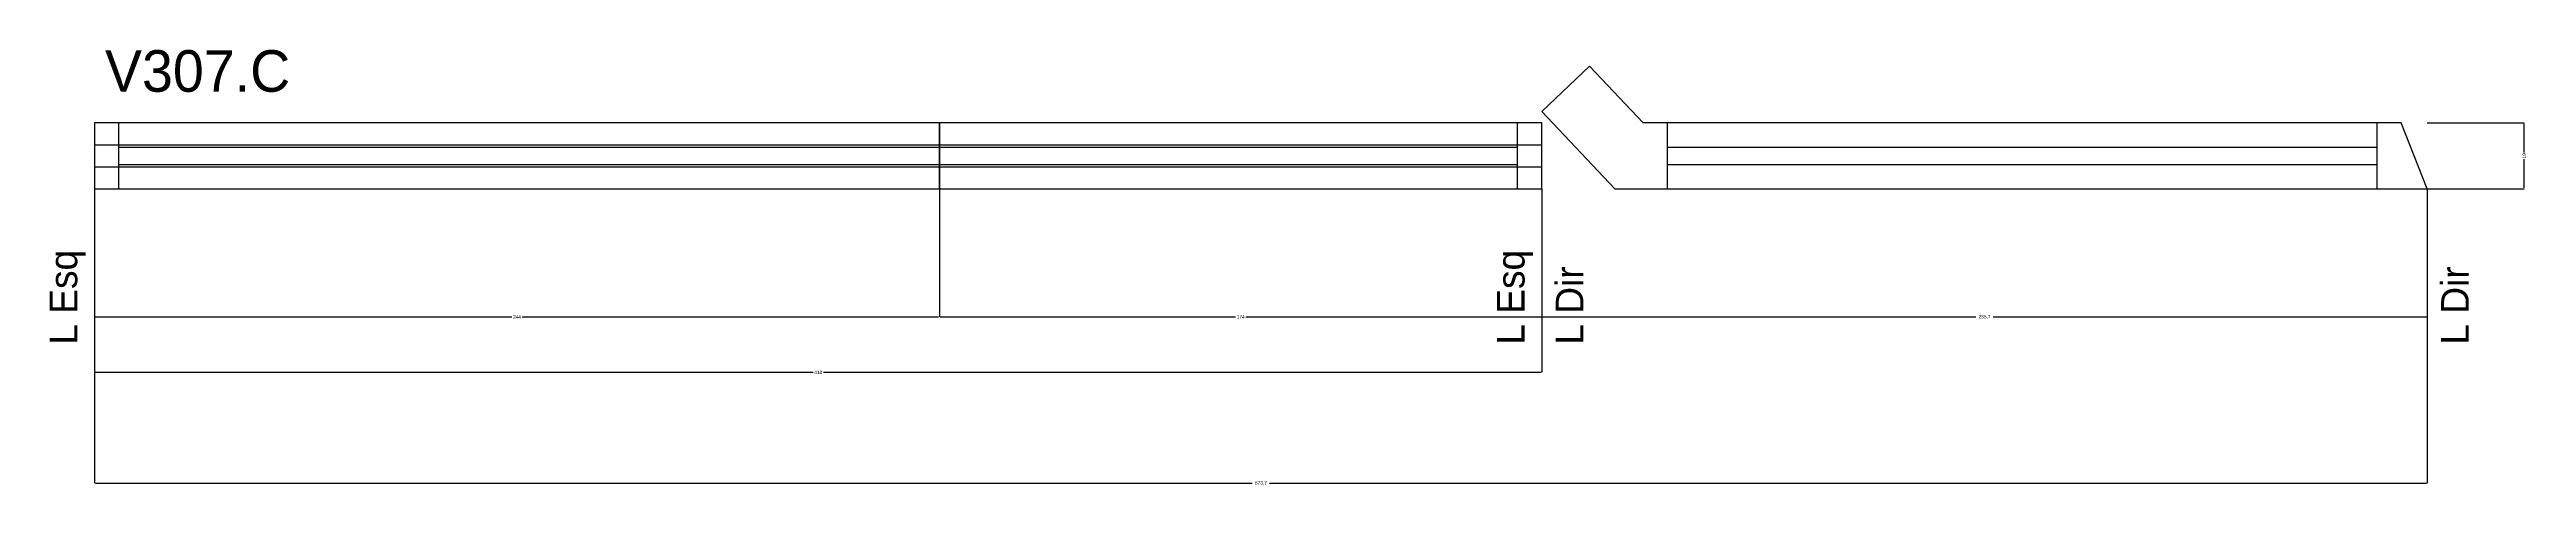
# Model space of a CAD drawing. Header units: metres. Extents: x -13 to 702, y -86 to 40.
import ezdxf

# ---------------------------------------------------------------- set-up
doc = ezdxf.new("R2010")
doc.units = ezdxf.units.M
doc.dimstyles.get("Standard").update_dxf_attribs({"dimtxt": 2.5, "dimasz": 2.5, "dimexe": 1.25, "dimexo": 0.625, "dimtad": 1, "dimcen": 2.5, "dimazin": 3, "dimtfac": 1, "dimtmove": 0, "dimatfit": 3})

# ---------------------------------------------------------------- blocks, each defined once
blk = doc.blocks.new('_CLOSEDFILLED')
at = {"color": 0, "linetype": 'BYBLOCK'}
blk.add_solid([(-1, 0.2), (0, 0), (-1, -0.2)], dxfattribs=at)
blk = doc.blocks.new('*D1')
for p, q in [((0, 0), (0, -37)), ((244, 0), (244, -37)), ((0.25, -37), (120.5, -37)), ((123.5, -37), (243.75, -37))]:
    blk.add_line(p, q)
at = {"layer": 'Defpoints'}
for p in [(0, 0), (244, 0), (0, -37)]:
    blk.add_point(p, dxfattribs=at)
at = {"layer": 'COTA', "xscale": 0.25, "yscale": 0.25, "rotation": 180}
blk.add_blockref('_CLOSEDFILLED', (0, -37), dxfattribs=at)
at = {"layer": 'COTA', "xscale": 0.25, "yscale": 0.25}
blk.add_blockref('_CLOSEDFILLED', (244, -37), dxfattribs=at)
at = {"layer": 'COTA', "insert": (122, -37), "char_height": 1, "attachment_point": 5}
blk.add_mtext('244', dxfattribs=at)
blk = doc.blocks.new('*D2')
for p, q in [((244, 0), (244, -37)), ((418, 0), (418, -37)), ((244.25, -37), (329.5, -37)), ((332.5, -37), (417.75, -37))]:
    blk.add_line(p, q)
at = {"layer": 'Defpoints'}
for p in [(244, 0), (418, 0), (244, -37)]:
    blk.add_point(p, dxfattribs=at)
at = {"layer": 'COTA', "xscale": 0.25, "yscale": 0.25, "rotation": 180}
blk.add_blockref('_CLOSEDFILLED', (244, -37), dxfattribs=at)
at = {"layer": 'COTA', "xscale": 0.25, "yscale": 0.25}
blk.add_blockref('_CLOSEDFILLED', (418, -37), dxfattribs=at)
at = {"layer": 'COTA', "insert": (331, -37), "char_height": 1, "attachment_point": 5}
blk.add_mtext('174', dxfattribs=at)
blk = doc.blocks.new('*D3')
for p, q in [((0, 0), (0, -53)), ((418, 0), (418, -53)), ((0.25, -53), (207.5, -53)), ((210.5, -53), (417.75, -53))]:
    blk.add_line(p, q)
at = {"layer": 'Defpoints'}
for p in [(0, 0), (418, 0), (0, -53)]:
    blk.add_point(p, dxfattribs=at)
at = {"layer": 'COTA', "xscale": 0.25, "yscale": 0.25, "rotation": 180}
blk.add_blockref('_CLOSEDFILLED', (0, -53), dxfattribs=at)
at = {"layer": 'COTA', "xscale": 0.25, "yscale": 0.25}
blk.add_blockref('_CLOSEDFILLED', (418, -53), dxfattribs=at)
at = {"layer": 'COTA', "insert": (209, -53), "char_height": 1, "attachment_point": 5}
blk.add_mtext('418', dxfattribs=at)
blk = doc.blocks.new('*D4')
for p, q in [((418, 0), (418, -37)), ((673.7, 0), (673.7, -37)), ((418.25, -37), (543.35, -37)), ((548.35, -37), (673.45, -37))]:
    blk.add_line(p, q)
at = {"layer": 'Defpoints'}
for p in [(418, 0), (673.7, 0), (418, -37)]:
    blk.add_point(p, dxfattribs=at)
at = {"layer": 'COTA', "xscale": 0.25, "yscale": 0.25, "rotation": 180}
blk.add_blockref('_CLOSEDFILLED', (418, -37), dxfattribs=at)
at = {"layer": 'COTA', "xscale": 0.25, "yscale": 0.25}
blk.add_blockref('_CLOSEDFILLED', (673.7, -37), dxfattribs=at)
at = {"layer": 'COTA', "insert": (545.85, -37), "char_height": 1, "attachment_point": 5}
blk.add_mtext('255,7', dxfattribs=at)
blk = doc.blocks.new('*D5')
for p, q in [((0, 0), (0, -85)), ((673.7, 0), (673.7, -85)), ((0.25, -85), (334.35, -85)), ((339.35, -85), (673.45, -85))]:
    blk.add_line(p, q)
at = {"layer": 'Defpoints'}
for p in [(0, 0), (673.7, 0), (0, -85)]:
    blk.add_point(p, dxfattribs=at)
at = {"layer": 'COTA', "xscale": 0.25, "yscale": 0.25, "rotation": 180}
blk.add_blockref('_CLOSEDFILLED', (0, -85), dxfattribs=at)
at = {"layer": 'COTA', "xscale": 0.25, "yscale": 0.25}
blk.add_blockref('_CLOSEDFILLED', (673.7, -85), dxfattribs=at)
at = {"layer": 'COTA', "insert": (336.85, -85), "char_height": 1, "attachment_point": 5}
blk.add_mtext('673,7', dxfattribs=at)
blk = doc.blocks.new('*D6')
for p, q in [((673.7, 19), (701.7, 19)), ((701.7, 10.5), (701.7, 18.75)), ((701.7, 0.25), (701.7, 8.5)), ((673.7, 0), (701.7, 0))]:
    blk.add_line(p, q)
at = {"layer": 'Defpoints'}
for p in [(673.7, 19), (673.7, 0), (701.7, 0)]:
    blk.add_point(p, dxfattribs=at)
at = {"layer": 'COTA', "xscale": 0.25, "yscale": 0.25}
for p, rotation in [((701.7, 19), 90), ((701.7, 0), 270)]:
    blk.add_blockref('_CLOSEDFILLED', p, dxfattribs=dict(at, rotation=rotation))
at = {"layer": 'COTA', "insert": (701.7, 9.5), "char_height": 1, "attachment_point": 5, "rotation": 90}
blk.add_mtext('19', dxfattribs=at)

msp = doc.modelspace()

# ---------------------------------------------------------------- linework, layer by layer
at = {"layer": 'Painéis'}
for p, q in [((244, 0), (244, 19)), ((0, 12.667), (244, 12.667)), ((244, 12.667), (418, 12.667)), ((0, 6.333), (244, 6.333)), ((244, 6.333), (418, 6.333))]:
    msp.add_line(p, q, dxfattribs=at)
for points in [[(418, 22.3), (439.1, 0), (673.7, 0), (666.2, 19), (447.3, 19), (431.8, 35.4), (418, 22.3)], [(0, 0), (244, 0), (244, 19), (0, 19)], [(244, 0), (418, 0), (418, 19), (244, 19)]]:
    msp.add_lwpolyline(points, close=True, dxfattribs=at)
at = {"layer": 'SARR_2.2x7'}
for p, q in [((7, 0), (7, 19)), ((411, 0), (411, 19)), ((454.3, 0), (454.3, 19)), ((659.2, 0), (659.2, 19)), ((7, 12), (411, 12)), ((454.3, 12), (659.2, 12)), ((7, 7), (411, 7)), ((454.3, 7), (659.2, 7))]:
    msp.add_line(p, q, dxfattribs=at)

# ---------------------------------------------------------------- texts
at = {"layer": '5'}
for s, p in [('L Esq', (-5, -45)), ('L Esq', (413, -45)), ('L Dir', (430, -45)), ('L Dir', (685.7, -45))]:
    msp.add_text(s, height=8, rotation=90, dxfattribs=at).set_placement(p)
at = {"layer": 'NOMENCLATURA'}
msp.add_text('V307.C', height=12, dxfattribs=at).set_placement((3, 28))

# ---------------------------------------------------------------- dimensions: what is measured, and where the dimension line sits
at = {"layer": 'COTA'}
dim = msp.add_linear_dim(base=(701.7, 0), p1=(673.7, 0), p2=(673.7, 19), angle=90, dimstyle='Standard', dxfattribs=at)
dim.commit()
dim.dimension.update_dxf_attribs({"geometry": '*D6', "text_midpoint": (701.7, 9.5)})
for base, p1, p2, picture, middle in [((0, -37), (0, 0), (244, 0), '*D1', (122, -37)), ((0, -53), (0, 0), (418, 0), '*D3', (209, -53)), ((0, -85), (0, 0), (673.7, 0), '*D5', (336.85, -85)), ((244, -37), (244, 0), (418, 0), '*D2', (331, -37)), ((418, -37), (418, 0), (673.7, 0), '*D4', (545.85, -37))]:
    dim = msp.add_linear_dim(base=base, p1=p1, p2=p2, dimstyle='Standard', dxfattribs=at)
    dim.commit()
    dim.dimension.update_dxf_attribs({"geometry": picture, "text_midpoint": middle})

doc.saveas('drawing.dxf')
